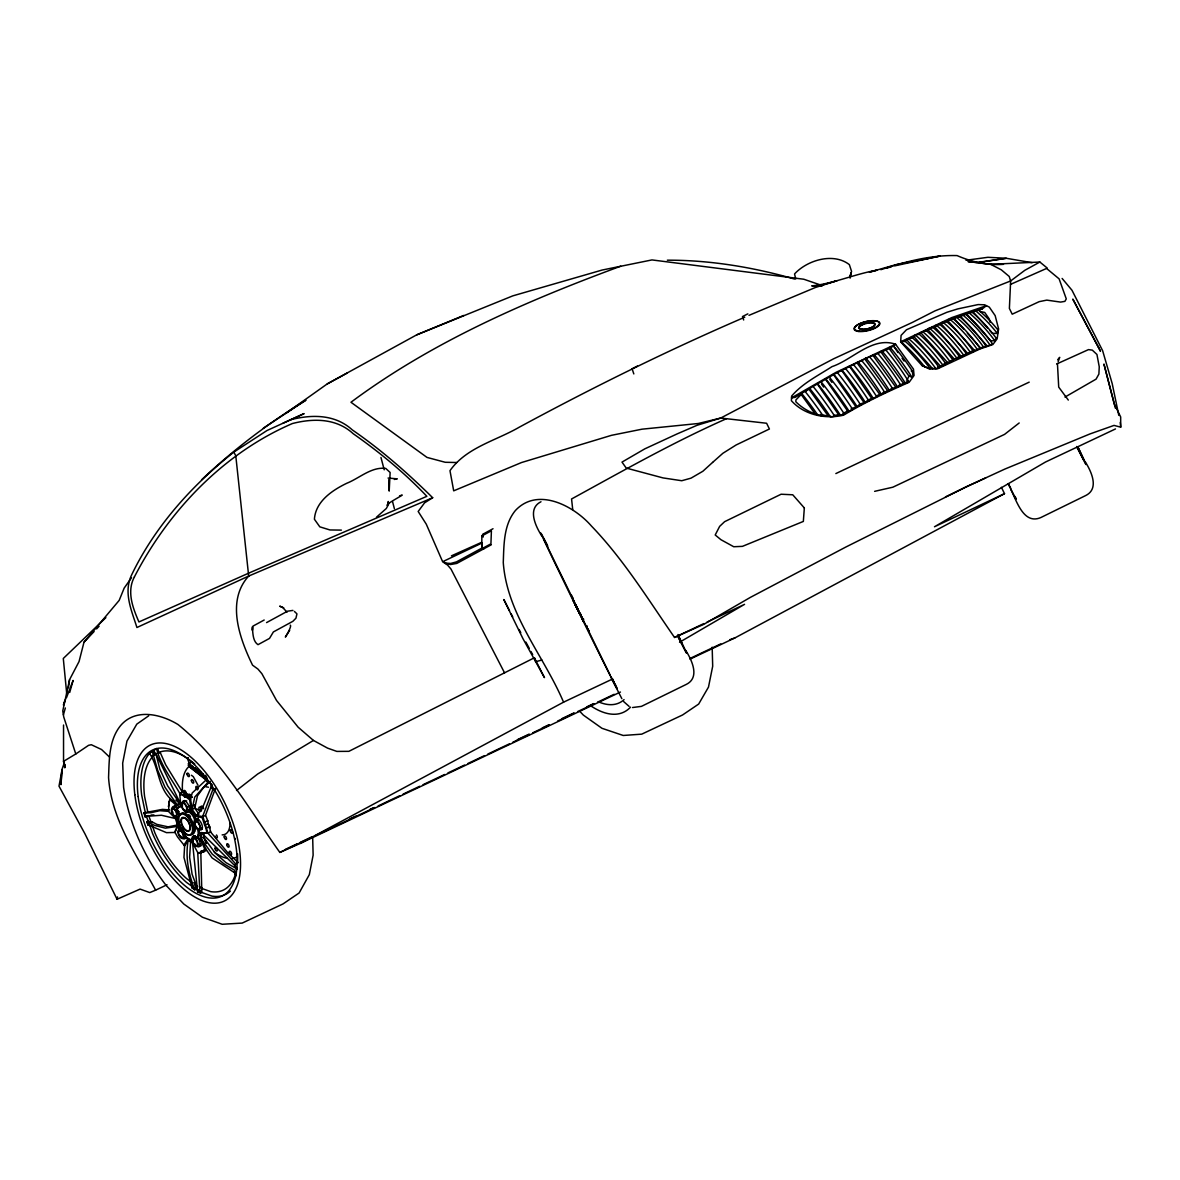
<?xml version="1.0" encoding="UTF-8"?>
<svg xmlns="http://www.w3.org/2000/svg" width="1180" height="1180" viewBox="0 0 1180 1180"><rect width="100%" height="100%" fill="white"/><g stroke="black" fill="none" stroke-linecap="round" stroke-linejoin="round"><path stroke-width="1.5" d="M204.184 822.342L207.783 820.646L208.211 823.699L204.627 825.115L202.237 817.592L212.828 789.671L211.028 787.222L211.235 784.42M493.019 528.729L483.328 533.965L481.824 535.971L481.824 548.744L483.785 548.833L482.045 548.036L456.409 561.901L450.716 563.45L445.612 563.125L443.105 561.488L482.015 543.021L482.03 546.355M813.079 386.435L836.074 373.249L866.12 358.366L890.074 348.321L895.576 344.236C872.448 336.197 852.506 359.767 832.003 366.626C818.094 375.609 802.474 383.338 791.633 396.067L791.382 400.699C804.037 414.888 825.381 419.446 843.523 415.168C864.557 402.616 886.726 392.084 909.146 382.276L914.058 375.491L913.482 369.134L895.576 344.236L836.089 372.305L791.529 397.852L795.158 397.365L813.079 386.435L814.539 388.264A132.735 34.78 61.3 0 1 833.626 414.534L834.776 416.275L831.738 416.776L820.425 414.505M252.402 626.654L252.373 630.327L252.918 626.152L264.187 620.016M817.032 383.603L838.67 414.726L843.036 414.873L844.393 414.092L843.759 413.118A132.691 34.928 61.3 0 0 822.578 383.662L821.103 381.833M893.525 346.109L895.148 347.849A132.75 52.097 65.4 0 1 912.258 370.918L913.025 375.86L911.948 377.231L908.91 376.007L889.735 349.324L889.455 347.451L890.074 348.321M825.263 378.883L847.609 410.979L849.187 411.348L852.624 409.372L852.004 408.398A132.691 35.017 61.4 0 0 830.808 378.942L829.334 377.113M208.211 823.699L209.48 826.516L206.869 827.755L205.91 827.962L204.627 825.115M252.402 627.495C252.874 633.07 252.815 641.448 258.022 644.663L269.512 638.409L273.391 631.934L292.846 621.329L295.944 618.202L296.947 613.851L294.395 611.432M64.797 764.492L64.708 767.767L63.543 761.351L63.543 725.036M482.015 543.021L481.824 548.744L490.924 543.818L491.411 530.779L481.824 535.971M312.405 837.004L279.822 852.417C248.361 808.035 220.955 759.138 178.018 724.52C160.849 714.033 135.479 707.985 120.64 725.538C108.811 739.978 109.253 759.846 108.56 777.517C111.348 819.436 136.246 854.394 155.627 890.163L167.029 884.764M1057.442 363.514L1058.711 387.099L1068.298 400.064M483.166 537.077L483.328 533.965M236.118 875.708L234.466 872.684L212.105 857.919L205.925 849.202L204.76 848.966L200.084 838.759L200.866 832.564L207.96 833.198L235.587 863.819L235.233 866.046L237.239 869.085M230.425 891.077A80.86 39.81 64.7 0 1 211.928 896.107L201.824 892.478L200.512 893.098L199.833 891.549L197.739 852.786L200.349 852.417L201.323 851.016L203.83 851.577L205.925 849.202L201.116 838.715L201.824 833.154L200.866 832.564M206.485 843.464L203.742 837.476L203.904 834.511M190.644 841.148L189.611 857.255L192.104 874.233L195.762 884.115L194.892 884.513L196.057 889.204L198.904 891.21L197.591 891.829L200.512 893.098M209.48 826.516L210.586 831.959L228.301 853.361L238.213 862.58L235.587 863.819M61.92 771.528L60.991 784.685L61.817 769.906L64.384 762.649M541.178 671.273L534.378 657.776L348.882 751.336L336.831 751.409L327.553 748.12L313.438 740.435L298.156 727.219L276.518 700.433L261.872 673.677L257.948 669.075L252.55 665.166C239.746 638.778 225.837 601.062 248.685 576.061L235.779 455.775L233.817 452.117L266.975 430.538L304.116 413.605L283.053 423.192M169.95 799.73L170.053 798.462C157.707 786.146 158.813 766.646 149.344 753.135L154.698 749.905L153.385 750.524L155.981 753.917L180.584 803.86L176.853 805.881L169.95 799.73L168.932 802.828L170.053 798.462L177.148 804.79L180.496 802.975M201.824 892.478L200.806 852.181L203.845 851.754L203.948 850.706M204.981 775.732L206.043 776.706M172.029 808.861L172.177 807.798A5.885 2.906 64.7 0 1 177.295 808.802L176.956 808.964A5.885 2.906 64.7 0 1 178.741 812.917M174.197 807.341L174.257 806.81A5.885 2.906 64.7 0 1 175.171 805.483M68.411 687.763L69.561 679.68L79.045 661.552L83.987 642.215L119.18 600.384L124.18 588.082L131.511 577.728M901.933 343.203L901.682 342.244L904.559 340.799L906.432 342.436A132.735 78.913 64.3 0 1 928.999 367.054L930.165 368.617L922.155 365.726L900.65 341.831L901.092 335.371L906.476 329.751L946.994 312.243L957.747 308.909L978.146 304.573L984.636 304.794L989.297 307.11L995.153 315.606L998.619 328.999L997.144 338.808L992.867 344.56L979.975 348.985L938.012 368.617L928.572 368.617L921.683 365.254M850.087 278.17L850.942 272.919L850.234 275.855M290.265 625.135C292.832 626.787 278.465 647.51 289.69 630.356M62.039 769.876L59 786.146L84.96 833.847L117.056 899.263L140.081 889.101L149.772 892.582L155.627 890.163M197.591 891.829L192.561 842.859L198.181 853.42L206.441 850.338L204.819 850.352L203.845 851.754M235.395 873.303L234.864 875.973A75.992 37.406 64.7 0 1 210.66 891.623L201.102 888.186M236.089 869.734L236.59 867.167M237.342 863.303L237.505 862.536A75.992 37.406 64.7 0 0 237.578 853.789M117.056 899.263L117.528 896.933M215.453 788.432L205.497 815.395L202.886 816.634L196.396 815.454L192.119 809.406L194.715 797.105L207.754 782.576L206.013 780.024L205.748 775.216M989.932 330.621L992.292 333.247L997.395 333.542L997.838 329.81A132.75 92.055 69.4 0 0 979.916 311.24L977.999 309.632L971.066 312.73L971.597 311.83L973.515 313.438A132.735 91.73 69.2 0 1 996.127 338.041L994.681 340.651L990.831 340.932L966.848 314.234L967.659 312.833M279.822 852.417L300.31 843.42L563.553 702.174C543.759 655.505 507.061 614.913 503.27 562.55C503.963 544.895 503.521 525.012 515.35 510.571C537.608 486.558 573.893 505.851 591.475 526.074C623.689 559.526 648.145 599.44 674.532 637.451L703.914 624.264L750.495 597.316L845.868 547.019L966.553 486.706L1004.844 469.079L1090.025 433.916L1114.038 425.405L1120.705 427.175L1120.263 422.411M69.561 679.68L62.761 710.891L63.75 716.983L75.786 753.976L63.543 761.351L65.18 767.428L63.794 761.321M176.853 805.881L177.148 804.79L181.572 802.931M850.338 275.825L851.562 271.37L849.349 264.63C833.36 252.21 807.238 260.175 794.553 273.937L795.748 278.996M63.41 714.844L65.343 707.971M69.709 692.483L73.101 680.447L66.419 697.852M64.738 700.728L63.455 705.153L65.549 699.283M1058.15 361.67L1059.714 357.334L1057.634 359.797M202.237 817.592L195.924 816.457L191.16 809.716L189.67 799.819L186.484 797.311L189.479 795.055L191.957 797.016M192.635 838.626A5.885 2.906 64.7 0 1 197.886 838.567L199.007 829.791A5.885 2.906 64.7 0 1 198.093 829.142M196.278 845.809A5.885 2.906 64.7 0 0 198.845 846.783L199.479 846.444A5.885 2.906 64.7 0 0 198.225 838.419L199.346 829.629A5.885 2.906 64.7 0 0 202.149 825.528L201.736 824.171A5.885 2.906 64.7 0 0 196.145 819.245L189.405 809.701A5.885 2.906 64.7 0 0 185.673 801.441L184.773 800.94A5.885 2.906 64.7 0 0 182.266 804.583M186.484 797.311L184.714 796.957L185.113 795.94L187.723 794.701L192.207 797.282M196.057 889.204L194.744 889.823L192.089 887.935L183.962 857.403L184.626 845.913L188.136 840.602L190.467 841.635L187.31 839.954L183.888 845.101L184.626 845.913L177.487 836.886L174.758 831.944L177.59 825.69L176.661 822.121L177.708 826.369L174.95 832.461L166.469 832.652L148.149 824.894L146.763 821.605L151.807 821.708L156.881 824.392L168.121 826.856L176.764 825.13M184.714 796.957L182.797 795.276L185.821 793.034L190.083 795.615M168.298 806.397L169.035 804.686L168.46 811.353L159.713 810.675L150.893 812.725L143.901 812.828L162.457 809.377L169.315 809.923M211.028 787.222L202.414 807.99L195.924 816.457M904.559 340.799L904.175 341.654L911.683 337.229L913.556 338.867A132.691 79.591 64.5 0 1 938.439 366.582L939.118 367.526L936.935 368.632L929.132 368.632M907.582 338.763L906.963 340.076L932.598 368.632M911.683 337.229L911.285 338.085L918.645 333.733L920.503 335.371A132.691 79.812 64.6 0 1 945.387 363.086L946.08 364.045L937.51 367.157M914.529 335.282L913.91 336.595L940.15 365.83M918.645 333.733L918.246 334.589L925.769 330.164L927.642 331.801A132.691 79.93 64.6 0 1 952.525 359.517L953.204 360.461L944.516 363.632M921.654 331.698L921.034 333.011L947.289 362.245M925.769 330.164L925.371 331.019L932.525 327.052L934.398 328.689A132.691 82.703 65.6 0 1 959.281 356.39L959.96 357.348L952.511 359.62M932.525 327.052L932.082 327.922L939.339 324.043L941.227 325.665A132.691 86.361 67 0 1 966.11 353.381L966.789 354.339L958.145 357.142M939.339 324.043L938.867 324.928L945.991 321.108L947.894 322.73A132.691 89.4 68.2 0 1 972.777 350.445L973.441 351.404L967.408 353.056L941.168 323.822L941.92 322.45L942.643 323.261M945.991 321.108L945.49 322.007L952.717 318.32L954.62 319.928A132.691 91.421 69.1 0 1 979.503 347.643L980.167 348.602L970.24 351.817L973.441 351.404M952.717 318.32L952.186 319.219L958.957 316.166L960.859 317.789A132.691 91.48 69.1 0 1 985.742 345.504L986.406 346.463L980.462 347.805L967.335 333.188M958.957 316.166L958.426 317.081L965.358 313.969L967.261 315.591A132.691 91.568 69.2 0 1 992.144 343.292L991.185 344.811L983.147 346.891M964.827 314.868L965.358 313.969M971.597 311.83L966.022 314.47M977.999 309.632L977.468 310.532L982.321 308.865L986.436 305.679L951.788 317.582L900.65 341.831L901.682 342.244M202.149 775.835L203.934 777.192M202.193 851.591L201.234 852.992L200.349 852.417M201.603 775.422L202.768 773.77L204.42 777.561M907.243 379.798L908.91 376.007M146.763 821.605L148.149 824.894M189.405 763.652L187.472 758.696L188.21 757.752M885.531 349.678L887.065 351.478A132.691 50.18 64.9 0 1 908.246 380.934L907.951 382.335L900.458 384.636M176.956 808.964L178.888 806.855M744.757 317.199C667.895 350.327 592.744 387.424 519.141 427.263C495.748 440.819 466.248 447.486 449.978 470.673L453.695 490.836L521.501 462.545L611.52 435.317L642.023 429.181L698.295 423.502L720.7 418.059L833.655 358.779L912.406 322.406L934.958 310.886L1010.64 280.958L1024.86 270.279L1039.86 262.034L1047.309 268.126L1010.478 284.395M201.323 851.016L202.96 850.987L204.76 848.966M83.987 642.215L94.061 631.566M96.583 628.896L99.105 626.241M206.013 780.024L192.178 793.004L190.585 799.229L192.119 809.406L191.16 809.716M105.876 617.642L63.292 658.47L66.744 693.855M210.365 781.337L203.078 788.181L197.458 795.822L194.744 808.167L192.119 809.406M387.91 504.686L388.264 501.471L388.515 504.421L386.317 508.492L376.494 517.194M201.559 479.803C233.522 449.639 268.435 423.03 305.945 400.168L263.332 428.148M236.531 790.512L257.712 773.992L313.438 740.435M233.817 452.117C192.001 485.305 155.155 526.162 131.835 574.483C123.059 592.183 131.57 610.385 136.924 627.509L249.26 575.796M1019.196 422.971L1004.549 434.388L892.832 487.207L874.631 491.337M285.988 413.221L327.303 383.869L347.097 373.087M386.996 505.424C386.258 503.344 410.006 491.676 399.533 495.954M145.052 816.826L146.91 815.808L145.052 816.826L143.901 812.828M966.553 486.706L985.698 477.9M800.778 393.471L801.19 394.503L795.925 399.902L795.836 401.775C803.079 409.047 813.123 414.387 823.168 415.935L821.162 413.015A132.75 34.486 61.2 0 0 806.309 392.984L804.849 391.155M805.807 391.229L808.595 389.252M179.213 806.737L182.59 805.925M75.786 753.976L88.589 745.318L91.317 744.727L101.583 749.536L109.371 756.926M148.724 715.803L136.792 724.137L126.968 741.099L122.676 763.136L123.59 787.252C128.93 823.05 144.122 856.916 166.218 885.502M153.385 750.524L156.512 748.504C160.598 764.802 171.395 778.756 179.699 793.211L179.803 794.361L182.797 795.276M158.091 749.403L158.887 752.899L160.569 751.822A75.992 37.406 64.7 0 1 194.789 764.094M155.981 753.917L158.622 752.442M189.67 799.819L190.585 799.229L186.853 796.294L179.699 793.211L180.584 803.86M290.752 419.711C311.948 414.298 335.135 414.209 352.319 429.918C381.243 449.816 407.705 473.106 432.676 497.724L424.564 502.857L418.177 511.471L426.29 524.2L442.648 561.739L447.559 565.073L451.011 569.099L504.553 672.851M679.562 642.245L744.565 604.337L707.1 622.052M1064.98 397.07L1096.072 379.134L1098.89 374.075L1099.244 366.803L1096.943 354.472L1092.326 350.15L1088.491 349.605L1056.675 363.986M540.986 501.751C526.973 508.698 535.764 526.428 541.62 535.735M847.609 410.979L842.815 413.723L844.393 414.092M837.358 372.615L838.833 374.429A132.691 35.636 61.5 0 1 860.014 403.899L860.648 404.873L851.046 409.003L852.624 409.372M266.562 622.598L287.522 611.196L292.95 610.414M201.249 845.632L200.939 845.794A5.885 2.906 64.7 0 1 199.287 845.47M1001.407 487.311L1004.505 493.653L734.889 637.923L690.108 659.104M491.337 544.747L456.793 563.421L450.539 564.527L444.639 563.096M327.303 383.869L416.658 334.869L512.784 295.87L602.125 270.043L651.965 259.925L803.801 279.232L820.336 284.911M637.421 366.066L632.082 368.765L633.822 373.927M747.84 313.851L742.5 316.55L743.666 319.987M845.514 368.544L847.004 370.358A132.691 39.456 62.4 0 1 868.185 399.814L868.805 400.787L859.055 404.519L860.648 404.873M868.598 399.74L876.769 396.819L876.15 395.831A132.691 43.601 63.3 0 0 854.954 366.375L853.45 364.561M876.725 395.684L884.912 392.748L884.307 391.76A132.691 48.336 64.4 0 0 863.111 362.304L861.592 360.505M882.965 392.557L892.832 389.09L892.227 388.102A132.691 49.634 64.8 0 0 871.047 358.646L869.513 356.847M945.505 496.898L966.656 486.632M835.853 473.578L1029.196 382.143M149.344 753.135L150.657 752.516L149.845 753.032A80.86 39.81 64.7 0 0 141.644 794.951L145.214 812.209M153.607 750.613L154.713 754.699L151.969 755.967L153.4 755.318L152.294 751.232M158.887 752.899L160.141 752.309L165.687 764.802L182.325 791.972L186.396 793.565L182.325 791.972L179.699 793.211M187.472 758.696L188.24 758.327M188.195 763.755L191.883 762M145.936 812.828L144.624 813.448L145.597 816.427L161.424 815.247L175.392 818.522L176.675 822.386M148.606 821.324L147.293 821.944L154.668 825.44L165.392 828.154L177.708 826.369M148.002 825.071L149.447 824.274L152.603 833.611A80.86 39.81 64.7 0 0 186.499 882.404L193.402 887.316L192.089 887.935M186.883 807.194L189.272 806.073M176.749 812.71L179.124 811.589M186.071 811.501A5.885 2.906 64.7 0 0 189.066 809.863L189.405 809.701M183.623 830.676A5.885 2.906 64.7 0 0 179.404 828.345L176.263 816.855L177.516 822.475M196.396 815.454L199.007 814.215L194.744 808.167L194.257 804.716M194.774 821.796A5.885 2.906 64.7 0 1 195.821 819.407L196.145 819.245M179.404 828.345L177.9 823.817M194.553 822.46L196.942 821.324M178.018 831.458L181.587 829.776M184.39 831.915A5.885 2.906 64.7 0 1 185.599 837.092L193.373 841.06M192.266 839.319L195.836 837.623M235.233 866.046L201.824 833.154L207.96 833.198L210.586 831.959L210.438 830.897M200.084 838.759L203.683 837.062L206.353 842.889M674.532 637.451L703.855 623.586M1115.498 428.93L1045.465 462.044L934.486 526.767L1004.505 493.653M563.553 702.174L612.405 679.075M195.556 887.744L194.243 888.363L192.311 887.39M235.779 872.064L234.466 872.684L234.687 870.324L223.743 863.672L212.208 854.069L201.116 838.715M199.184 889.75L197.871 890.369L199.833 891.549L201.146 890.93M285.339 849.408L296.932 843.921M300.251 842.358L311.859 836.871M325.12 830.602L331.757 827.46M349.988 818.846L356.611 815.705M369.886 809.436L373.19 807.872M517.415 739.668L529.024 734.181M542.284 727.913L548.907 724.771M562.182 718.502L573.775 713.015M587.035 706.746L593.673 703.605M315.65 835.47L354.841 816.944M358.16 815.365L374.783 807.504M378.116 805.94L399.725 795.718M403.059 794.14L419.682 786.278M423 784.715L444.609 774.493M447.943 772.915L464.566 765.053M467.885 763.49L484.508 755.628M487.842 754.05L509.45 743.828M512.769 742.264L529.407 734.403M532.726 732.824L549.349 724.963M557.668 721.039L574.291 713.177M577.61 711.599L594.233 703.737M597.567 702.159L614.19 694.297M689.843 658.529L720.788 643.897M300.31 843.42L620.444 692.041M726.438 418.708C673.146 442.308 622.538 471.056 571.562 498.978L572.728 509.553M451.424 555.854L481.248 542.49M877.625 353.218L879.159 355.018A132.691 49.796 64.8 0 1 900.34 384.474L900.945 385.462L890.856 388.928L892.832 389.09M749.005 315.34L815.528 287.448L836.959 280.752L822.77 284.822M248.685 576.061L432.676 497.724M178.549 807.017L179.552 806.574M196.16 771.292L197.429 771.292L197.444 772.266M463.711 315.458L416.658 334.869M620.739 266.193C526.324 301.033 432.013 341.876 350.962 402.262L426.998 457.412L445.229 462.28L456.675 462.516M729.727 639.707L734.889 637.923M880.841 269.689C905.503 261.621 930.917 254.88 957.069 255.588C971.745 261.96 987.454 265.5 1003.502 264.335M886.077 268.273L891.313 266.813M894.794 265.854L940.047 256.06L905.252 262.963M195.482 770.776L196.411 770.525L194.877 767.782L194.42 769.493L192.547 766.012L193.078 768.962M541.871 660.033L535.691 661.715L534.378 657.776M928.527 258.361L897.375 264.276L869.424 272.167L876.976 270.191C854.836 273.996 833.995 283.495 811.766 285.899L822.136 285.988M834.304 415.404L838.67 414.726M979.208 262.462L1006.245 258.272L1032.102 262.697M394.371 479.449L397.262 478.844L388.073 478.062M965.992 260.264L987.926 257.299L1006.245 258.272L976.893 262.535L967.969 261.562L990.654 264.32L1039.86 262.034M963.662 354.708L966.789 354.339M956.936 357.673L959.96 357.348M950.269 360.756L953.204 360.461M943.144 364.325L946.08 364.045M179.817 806.323L182.251 806.088M667.334 260.19C710.213 260.057 753.504 267.27 794.656 279.085M212.828 789.671L215.527 789.523M151.025 815.056L153.975 814.938M341.389 530.115L329.928 529.953L319.81 526.841L314.411 519.244C315.547 501.5 332.126 490.334 346.758 483.269C359.472 478.239 371.449 466.572 385.742 468.43L390.138 472.487L389.194 491.087L388.781 479.567M979.474 308.762L982.321 308.865M979.606 311.387L984.74 312.449L989.327 319.087L990.182 322.361M898.954 385.3L900.945 385.462M632.539 707.528L641.433 706.378L686.347 684.371C700.374 677.409 691.569 659.679 685.713 650.372M207.061 778.372L205.379 777.222L207.252 779.036M206.987 779.479L188.195 765.127L189.951 766.587M867.108 400.492L868.805 400.787M906.343 381.051L908.6 381.509M189.862 840.263L193.033 841.207M200.261 835.455L201.279 835.75M200.571 887.139L202.075 887.714M283.775 607.862L279.69 606.166L282.507 607.375L287.05 612.11M189.405 839.924L185.496 836.281A6.313 3.112 64.7 0 0 184.183 831.974M990.654 264.32L1001.304 269.822L1009.225 276.474L1010.64 280.958L1009.387 308.437L1012.204 314.19L1039.197 301.652L1046.793 300.118L1060.584 302.095L1064.906 301.357L1066.277 298.909L1059.109 278.864L1047.235 269.011M235.882 868.274L225.941 862.624L214.937 852.771L203.742 837.476M629.088 706.363L623.674 701.599M188.992 839.732L190.305 840.47M194.376 769.95L194.877 767.782L195.792 769.935M200.6 774.67L201.102 772.502L200.63 774.213L198.771 770.732L199.302 773.682M191.219 767.546L189.862 765.466L191.617 766.484A3.068 1.505 64.7 0 0 191.617 765.613C186.632 761.38 193.417 767.516 189.449 764.965A3.496 1.711 64.7 0 0 189.464 765.909L189.7 766.366M189.892 841.104L192.856 843.213M911.196 370.918L913.084 372.202M193.756 882.64L195.762 884.115M202.96 850.987L203.83 851.577M191.632 882.198L186.765 878.731A75.992 37.406 64.7 0 1 154.89 832.874L152.117 825.13M194.892 884.513L197.62 886.46M206.603 779.818L189.405 766.764L212.341 784.966M191.425 775.245L193.314 776.676L198.019 785.305M187.31 839.954L188.136 840.602C185.186 857.359 188.638 874.173 194.744 889.823M185.599 837.092L188.535 839.481M975.329 310.546L977.232 312.154A132.75 91.892 69.3 0 1 995.168 330.739L997.395 333.542M968.928 312.744L970.83 314.352A132.735 91.657 69.2 0 1 993.457 338.955L994.681 340.651M962.673 314.883L964.591 316.506A132.691 91.524 69.2 0 1 989.474 344.221L990.138 345.18M956.272 317.081L958.19 318.703A132.691 91.45 69.1 0 1 983.073 346.419L983.737 347.377M949.974 319.367L951.877 320.975A132.691 91.008 68.9 0 1 976.76 348.69L977.423 349.649M943.144 322.376L945.033 323.999A132.691 88.146 67.7 0 1 969.916 351.714L970.594 352.658M936.478 325.311L938.365 326.934A132.691 84.901 66.4 0 1 963.249 354.649L963.927 355.608M929.678 328.306L931.536 329.943A132.691 80.992 65 0 1 956.419 357.658L957.098 358.602M922.79 331.654L924.663 333.291A132.691 79.886 64.6 0 1 949.546 361.006L950.225 361.965M915.665 335.238L917.524 336.875A132.691 79.739 64.6 0 1 942.407 364.591L943.086 365.535M908.703 338.719L910.577 340.356A132.691 79.414 64.5 0 1 935.445 368.072L935.843 368.632M901.668 342.348L903.452 343.926A132.75 77.792 63.9 0 1 923.645 365.535L924.619 366.759M205.453 778.343L204.966 777.664A3.496 1.711 64.7 0 1 204.966 776.735L206.721 777.222M175.85 800.084L180.452 804.185L167.722 785.983L159.816 769.08L156.217 754.846L154.713 754.699M175.26 818.374L168.416 811.309M579.69 711.245L583.363 715.11L601.962 728.296L623.232 735.479L641.743 734.152L682.586 714.962L698.663 704.062L708.487 687.099L712.691 666.258L712.174 647.186M166.69 886.018L183.815 904.042L202.414 917.229L222.179 924.279L242.195 923.085L283.038 903.91L299.115 892.995L309.322 874.66L313.128 855.19L312.685 837.903M974.798 311.446L974.061 310.635L973.471 312.287L987.586 327.996M962.157 315.798L961.42 314.986L960.609 316.373L986.863 345.607M955.018 317.184L955.756 317.995M954.222 318.57L963.765 329.205M949.443 320.267L948.72 319.456L947.923 320.842L974.164 350.077M935.298 325.37L936.035 326.181M934.604 326.727L960.845 355.962M929.25 329.161L928.527 328.35L927.893 329.677L954.133 358.912M189.066 809.863L195.821 819.407M890.251 347.569L891.77 349.369A132.735 50.799 65 0 1 910.931 375.609L911.948 377.231M882.139 351.197L883.673 352.997A132.691 49.973 64.8 0 1 904.854 382.453L905.473 383.441M874.233 354.738L875.752 356.537A132.691 49.708 64.8 0 1 896.948 385.993L897.552 386.981M866.12 358.366L867.639 360.166A132.691 49.59 64.7 0 1 888.835 389.621L889.44 390.61M858.185 362.201L859.704 364.001A132.691 46.285 63.9 0 1 880.9 393.456L881.504 394.445M1062.118 278.436L1072.001 290.28L1102.651 350.755L1112.209 383.648L1118.802 415.36M850.043 366.272L851.547 368.086A132.691 41.772 62.9 0 1 872.728 397.542L873.348 398.516M842.092 370.24L843.582 372.054A132.691 37.804 62 0 1 864.763 401.525L865.397 402.498M833.921 374.488L835.396 376.302A132.691 35.061 61.4 0 1 856.577 405.773L857.211 406.746M825.882 379.09L827.357 380.919A132.691 34.987 61.4 0 1 848.553 410.375L849.187 411.348M817.652 383.81L819.127 385.639A132.691 34.869 61.3 0 1 840.322 415.095L840.455 415.316M809.628 388.412L811.102 390.241A132.735 34.692 61.3 0 1 830.189 416.511L830.278 416.643M801.397 393.132L802.872 394.961A132.75 34.264 61.2 0 1 817.725 414.991L818.006 415.404M898.01 352.599L893.673 346.124M902.066 358.233L904.101 361.05M881.991 351.935L881.357 351.08L881.121 352.215L903.467 383.279M874.07 355.475L873.451 354.62L873.215 355.741L895.576 386.819M865.973 359.104L865.338 358.248L865.102 359.369L887.463 390.447M858.067 362.924L857.447 362.054L857.27 363.16L879.616 394.238M849.969 366.965L849.349 366.11L871.592 398.25M842.063 370.918L841.443 370.063L863.731 402.174M833.906 375.152L833.287 374.281L855.633 406.377M829.761 379.414L831.885 382.364M821.531 384.134L823.655 387.084M808.993 389.223L827.785 415.36M801.19 394.503L814.392 412.867M180.319 835.823L181.13 836.989A5.885 2.906 64.7 0 0 185.924 836.93M177.148 804.79L164.994 787.281L157.619 770.127L153.4 755.318M613.482 681.538L614.22 682.63L612.538 678.78M205.836 815.896L207.783 820.956M525.882 642.097L529.274 648.366M530.971 651.508L532.682 654.635M1008.59 484.213L1010.773 488.402M678.456 637.348L682.07 643.956L678.235 635.533M543.862 538.876L546.974 544.836M611.152 677.069L612.7 680.049M621.845 698.663L611.447 678.382M541.251 671.435L544.481 677.615L522.947 638.646L503.831 599.543L509.48 610.591M574.114 601.653L573.303 600.133L573.893 601.446M511.088 613.748L512.71 616.904M519.156 629.53L520.778 632.687M581.003 616.373L580.442 615.193L581.342 617.199M1076.735 446.497L1083.594 459.477L1077.93 447.117M1010.832 489.553C1016.452 500.202 1023.414 525.13 1040.834 517.548L1085.733 495.526C1099.76 488.564 1090.954 470.85 1085.099 461.542M610.37 675.594L543.685 539.068M589.159 630.99L588.982 630.666M575.87 605.9L574.925 604.057L577.168 608.762M576.371 606.358L575.501 604.647L576.179 606.166M580.59 615.163L581.106 616.196M582.02 618.099L583.466 620.946L582.33 618.394M581.666 617.966L583.289 621.108L581.961 618.261M151.807 821.708L152.25 822.578M583.303 618.674L583.702 619.5M576.533 607.213L573.244 600.605L578.053 610.65M586.711 625.887L587.168 626.787L586.578 625.754M582.02 616.83L582.419 617.627M576.091 605.62L578.613 610.886M575.928 605.915L578.126 610.429M579.159 612.273L579.911 613.821M578.82 612.14L579.616 613.762L575.707 605.251M587.994 628.63L588.422 629.5M577.168 608.408L579.631 613.29M571.415 595.059L571.931 596.106M580.604 613.954L581.165 615.09M576.799 607.464L577.536 608.983M579.409 612.523L580.147 614.043M572.61 597.301L573.067 598.245M588.938 630.43L589.263 631.094M580.767 615.341L581.239 616.329M202.886 816.634L207.96 833.198M148.68 815.542L151.025 822.077M146.364 816.206L148.075 820.985M1115.336 408.118L1103.934 364.045L1114.362 404.076L1120.676 416.968L1120.705 427.175M380.963 457.457L384.208 469.817M392.542 501.589L394.386 508.654M192.325 840.942L192.089 839.924A6.313 3.112 64.7 0 1 196.706 837.402L197.355 838.198L198.52 833.64L197.694 829.643A6.313 3.112 64.7 0 1 194.656 819.746L193.004 815.66L188.697 811.309A6.313 3.112 64.7 0 1 182.192 807.71L181.809 806.678A17.626 8.673 64.7 0 0 176.941 809.333L177.516 810.262A6.313 3.112 64.7 0 1 176.543 817.917L177.413 824.142L179.611 827.947A6.313 3.112 64.7 0 1 183.372 830.646M147.898 812.519L144.594 796.544A75.992 37.406 64.7 0 1 152.309 757.147M205.91 827.962L206.839 832.608M195.703 769.714L195.777 768.578L197.901 770.068L197.916 772.62M168.858 802.09L169.109 805.453M208.388 824.569A2.227 1.092 64.7 0 1 209.656 826.634A2.227 1.092 64.7 0 1 209.376 828.36M184.685 793.447A1.903 0.929 64.7 0 1 183.903 790.762A1.903 0.929 64.7 0 1 185.644 791.47A1.903 0.929 64.7 0 1 185.806 793.904M189.67 797.223A1.903 0.929 64.7 0 1 189.39 796.869M188.947 795.984A1.903 0.929 64.7 0 1 189.803 794.361A1.903 0.929 64.7 0 1 191.101 797.238M216.471 834.968A1.903 0.929 64.7 0 1 217.105 837.83A1.903 0.929 64.7 0 1 215.173 836.192M205.969 786.883A25.857 12.729 64.7 0 1 208.491 787.267M230.012 822.991A25.857 12.729 64.7 0 1 222.15 834.88M197.576 789.877A1.903 0.929 64.7 0 1 195.88 787.798A1.903 0.929 64.7 0 1 196.765 786.47A1.903 0.929 64.7 0 1 198.152 789.007M201.249 811.117A2.227 1.092 64.7 0 1 199.081 809.111A2.227 1.092 64.7 0 1 199.907 807.12A2.227 1.092 64.7 0 1 201.647 810.159M195.762 808.861A9.927 4.882 64.7 0 1 200.408 811.589M227.209 858.332A51.433 25.311 64.7 0 1 214.318 852.108M182.561 791.573A51.433 25.311 64.7 0 1 188.726 766.69M236.679 857.049A51.433 25.311 64.7 0 1 231.9 858.538M200.954 807.621A2.227 1.092 64.7 0 1 201.913 806.176A2.227 1.092 64.7 0 1 203.609 808.713M235.277 839.098A1.903 0.929 64.7 0 1 234.85 838.213M176.263 816.855A5.885 2.906 64.7 0 1 175.348 816.206M172.959 812.813A5.885 2.906 64.7 0 1 172.442 811.457M195.393 844.88A5.885 2.906 64.7 0 1 194.582 843.73M189.375 810.675A5.885 2.906 64.7 0 1 188.49 810.35M184.36 803.595A5.885 2.906 64.7 0 1 184.759 800.483M178.8 831.812A5.885 2.906 64.7 0 1 179.744 828.183M185.894 837.918A5.885 2.906 64.7 0 1 184.109 836.93M180.791 829.584A5.885 2.906 64.7 0 1 181.278 827.711M178.947 814.23A5.885 2.906 64.7 0 1 175.938 817.017M188.653 814.584A11.623 5.723 64.7 0 1 190.481 816.501M195.128 827.15A11.623 5.723 64.7 0 1 194.818 831.694M193.963 833.183A11.623 5.723 64.7 0 1 192.694 834.009M202.296 828.98A5.885 2.906 64.7 0 1 200.526 827.991M197.193 820.646A5.885 2.906 64.7 0 1 198.24 818.256M195.143 838.715A5.885 2.906 64.7 0 1 195.187 836.413M180.363 815.483A11.623 5.723 64.7 0 1 191.942 820.661A11.623 5.723 64.7 0 1 190.186 834.555M174.906 808.02A4.676 2.301 64.7 0 1 175.112 807.282M186.116 800.955A4.676 2.301 64.7 0 1 186.735 800.94M190.673 808.403A4.676 2.301 64.7 0 1 190.393 809.038M182.34 807.194A3.894 1.918 64.7 0 1 183.166 803.329A3.894 1.918 64.7 0 1 186.543 807.459A3.894 1.918 64.7 0 1 185.009 810.454L184.419 810.129A3.894 1.918 64.7 0 1 182.738 808.079M202.473 827.844A4.676 2.301 64.7 0 1 201.81 827.711M198.137 820.764A4.676 2.301 64.7 0 1 198.683 819.481M201.19 844.157A4.676 2.301 64.7 0 1 198.815 844.187M193.137 842.313A3.894 1.918 64.7 0 0 196.839 845.558A3.894 1.918 64.7 0 0 196.441 840.499L195.91 839.732A3.894 1.918 64.7 0 0 193.402 838.567A3.894 1.918 64.7 0 0 192.856 841.414M614.824 683.397A86.317 0.752 63.9 0 1 585.56 625.946A86.317 0.752 63.9 0 1 540.72 532.903M541.517 534.068A86.317 0.752 63.9 0 1 547.786 546.222M677.94 634.516A86.317 0.752 63.9 0 1 677.807 636.418M630.518 707.13A86.317 42.495 64.7 0 1 590.634 705.743M624.087 699.607A75.992 37.406 64.7 0 1 598.466 701.805M1078.019 447.132A86.317 0.752 63.9 0 1 1077.193 447.589M1015.095 496.5A86.317 0.752 63.9 0 1 1008.089 483.667M804.332 507.946L803.344 521.427L742.441 546.355L733.739 546.738L720.936 539.702L715.213 534.982L719.638 526.383L724.609 521.678L781.101 494.228L792.754 494.789L804.332 507.946M196.131 769.271L197.429 770.865L196.16 769.242M134.402 576.902C126.511 591.696 132.839 607.877 138.93 621.949L248.892 573.067L426.85 496.323C404.651 472.9 379.606 452.22 353.204 433.709C336.285 418.089 313.364 418.177 292.419 423.531C223.581 453.164 168.475 510.881 134.402 576.902M203.034 774.434L203.476 775.821L203.034 774.434M712.587 462.427L702.882 471.248L691.023 478.151L681.76 480.732L663.042 477.915L626.241 468.077L621.993 462.103L644.826 448.843L677.143 433.901L697.1 425.272L720.7 418.059L766.602 423.251L769.419 429.004L736.143 444.963L722.883 453.282L712.587 462.427M862.388 324.81L860.928 325.606A7.936 2.758 -13.2 0 0 865.146 329.264A7.936 2.758 -13.2 0 0 874.572 324.028A7.936 2.758 -13.2 0 0 862.388 324.81M183.505 817.696L182.605 817.917A7.08 3.481 64.7 0 0 184.257 828.463A7.08 3.481 64.7 0 0 190.069 827.077A7.08 3.481 64.7 0 0 183.505 817.696M185.142 811.162L184.434 810.763A4.676 2.301 64.7 0 1 181.661 803.447A4.676 2.301 64.7 0 1 186.47 806.117A4.676 2.301 64.7 0 1 185.142 811.162M174.876 815.97L174.271 815.646A3.894 1.918 64.7 0 1 171.97 809.554A3.894 1.918 64.7 0 1 175.982 811.766A3.894 1.918 64.7 0 1 174.876 815.97M175.009 816.678L174.301 816.28A4.676 2.301 64.7 0 1 171.528 808.964A4.676 2.301 64.7 0 1 176.336 811.634A4.676 2.301 64.7 0 1 175.009 816.678M199.007 823.315L198.358 822.401A4.676 2.301 64.7 0 0 194.538 823.375A4.676 2.301 64.7 0 0 198.889 829.54A4.676 2.301 64.7 0 0 199.007 823.315M198.742 823.64L198.196 822.873A3.894 1.918 64.7 0 0 195.01 823.684A3.894 1.918 64.7 0 0 198.653 828.817A3.894 1.918 64.7 0 0 198.742 823.64M196.706 840.19L196.057 839.275A4.676 2.301 64.7 0 0 192.252 840.249A4.676 2.301 64.7 0 0 196.603 846.399A4.676 2.301 64.7 0 0 196.706 840.19M182.458 832.328L181.809 831.413A4.676 2.301 64.7 0 0 177.988 832.387A4.676 2.301 64.7 0 0 182.354 838.538A4.676 2.301 64.7 0 0 182.458 832.328M182.192 832.638L181.661 831.871A3.894 1.918 64.7 0 0 178.475 832.682A3.894 1.918 64.7 0 0 182.103 837.83A3.894 1.918 64.7 0 0 182.192 832.638M583.274 619.323L583.274 619.323M1098.536 347.318L1072.797 299.101L1100.483 351.271L1098.536 347.318M229.289 852.093A1.903 0.929 64.7 0 0 231.044 854.733A1.903 0.929 64.7 0 0 231.029 852.108A1.903 0.929 64.7 0 0 229.289 852.093M224.215 836.886A1.903 0.929 64.7 0 0 225.97 839.526A1.903 0.929 64.7 0 0 225.955 836.9A1.903 0.929 64.7 0 0 224.215 836.886M187.045 773.977A1.903 0.929 64.7 0 0 188.815 776.632A1.903 0.929 64.7 0 0 188.8 773.992A1.903 0.929 64.7 0 0 187.045 773.977M226.767 844.585A1.903 0.929 64.7 0 0 228.522 847.225A1.903 0.929 64.7 0 0 228.507 844.6A1.903 0.929 64.7 0 0 226.767 844.585M191.381 780.496A1.903 0.929 64.7 0 0 193.151 783.151A1.903 0.929 64.7 0 0 193.137 780.511A1.903 0.929 64.7 0 0 191.381 780.496M215.026 848.405A1.903 0.929 64.7 0 0 216.796 851.046A1.903 0.929 64.7 0 0 216.781 848.42A1.903 0.929 64.7 0 0 215.026 848.405M230.262 830.617A1.903 0.929 64.7 0 0 232.018 833.257A1.903 0.929 64.7 0 0 232.003 830.632A1.903 0.929 64.7 0 0 230.262 830.617M134.845 794.804A86.317 42.495 64.7 0 0 221.589 902.125A86.317 42.495 64.7 0 0 205.423 772.266A86.317 42.495 64.7 0 0 134.845 794.804M138.149 796.588A80.86 39.81 64.7 0 0 219.421 897.125A80.86 39.81 64.7 0 0 204.273 775.481A80.86 39.81 64.7 0 0 138.149 796.588M178.446 818.728A11.829 5.826 64.7 0 0 189.434 835.234A11.829 5.826 64.7 0 0 189.346 818.817A11.829 5.826 64.7 0 0 178.446 818.728M178.49 819.009A11.417 5.62 64.7 0 0 189.11 834.953A11.417 5.62 64.7 0 0 189.006 819.112A11.417 5.62 64.7 0 0 178.49 819.009M180.894 821.531A7.582 3.732 64.7 0 0 188.358 831.354A7.582 3.732 64.7 0 0 187.355 820.188A7.582 3.732 64.7 0 0 180.894 821.531M858.893 331.506A13.246 4.617 -13.2 0 0 879.764 324.264A13.246 4.617 -13.2 0 0 862.27 322.73A13.246 4.617 -13.2 0 0 858.893 331.506M859.114 331.049A12.788 4.455 -13.2 0 0 879.262 324.058A12.788 4.455 -13.2 0 0 862.374 322.582A12.788 4.455 -13.2 0 0 859.114 331.049M862.506 329.368A8.496 2.965 -13.2 0 0 875.206 324.308A8.496 2.965 -13.2 0 0 863.023 324.013A8.496 2.965 -13.2 0 0 862.506 329.368"/></g></svg>
